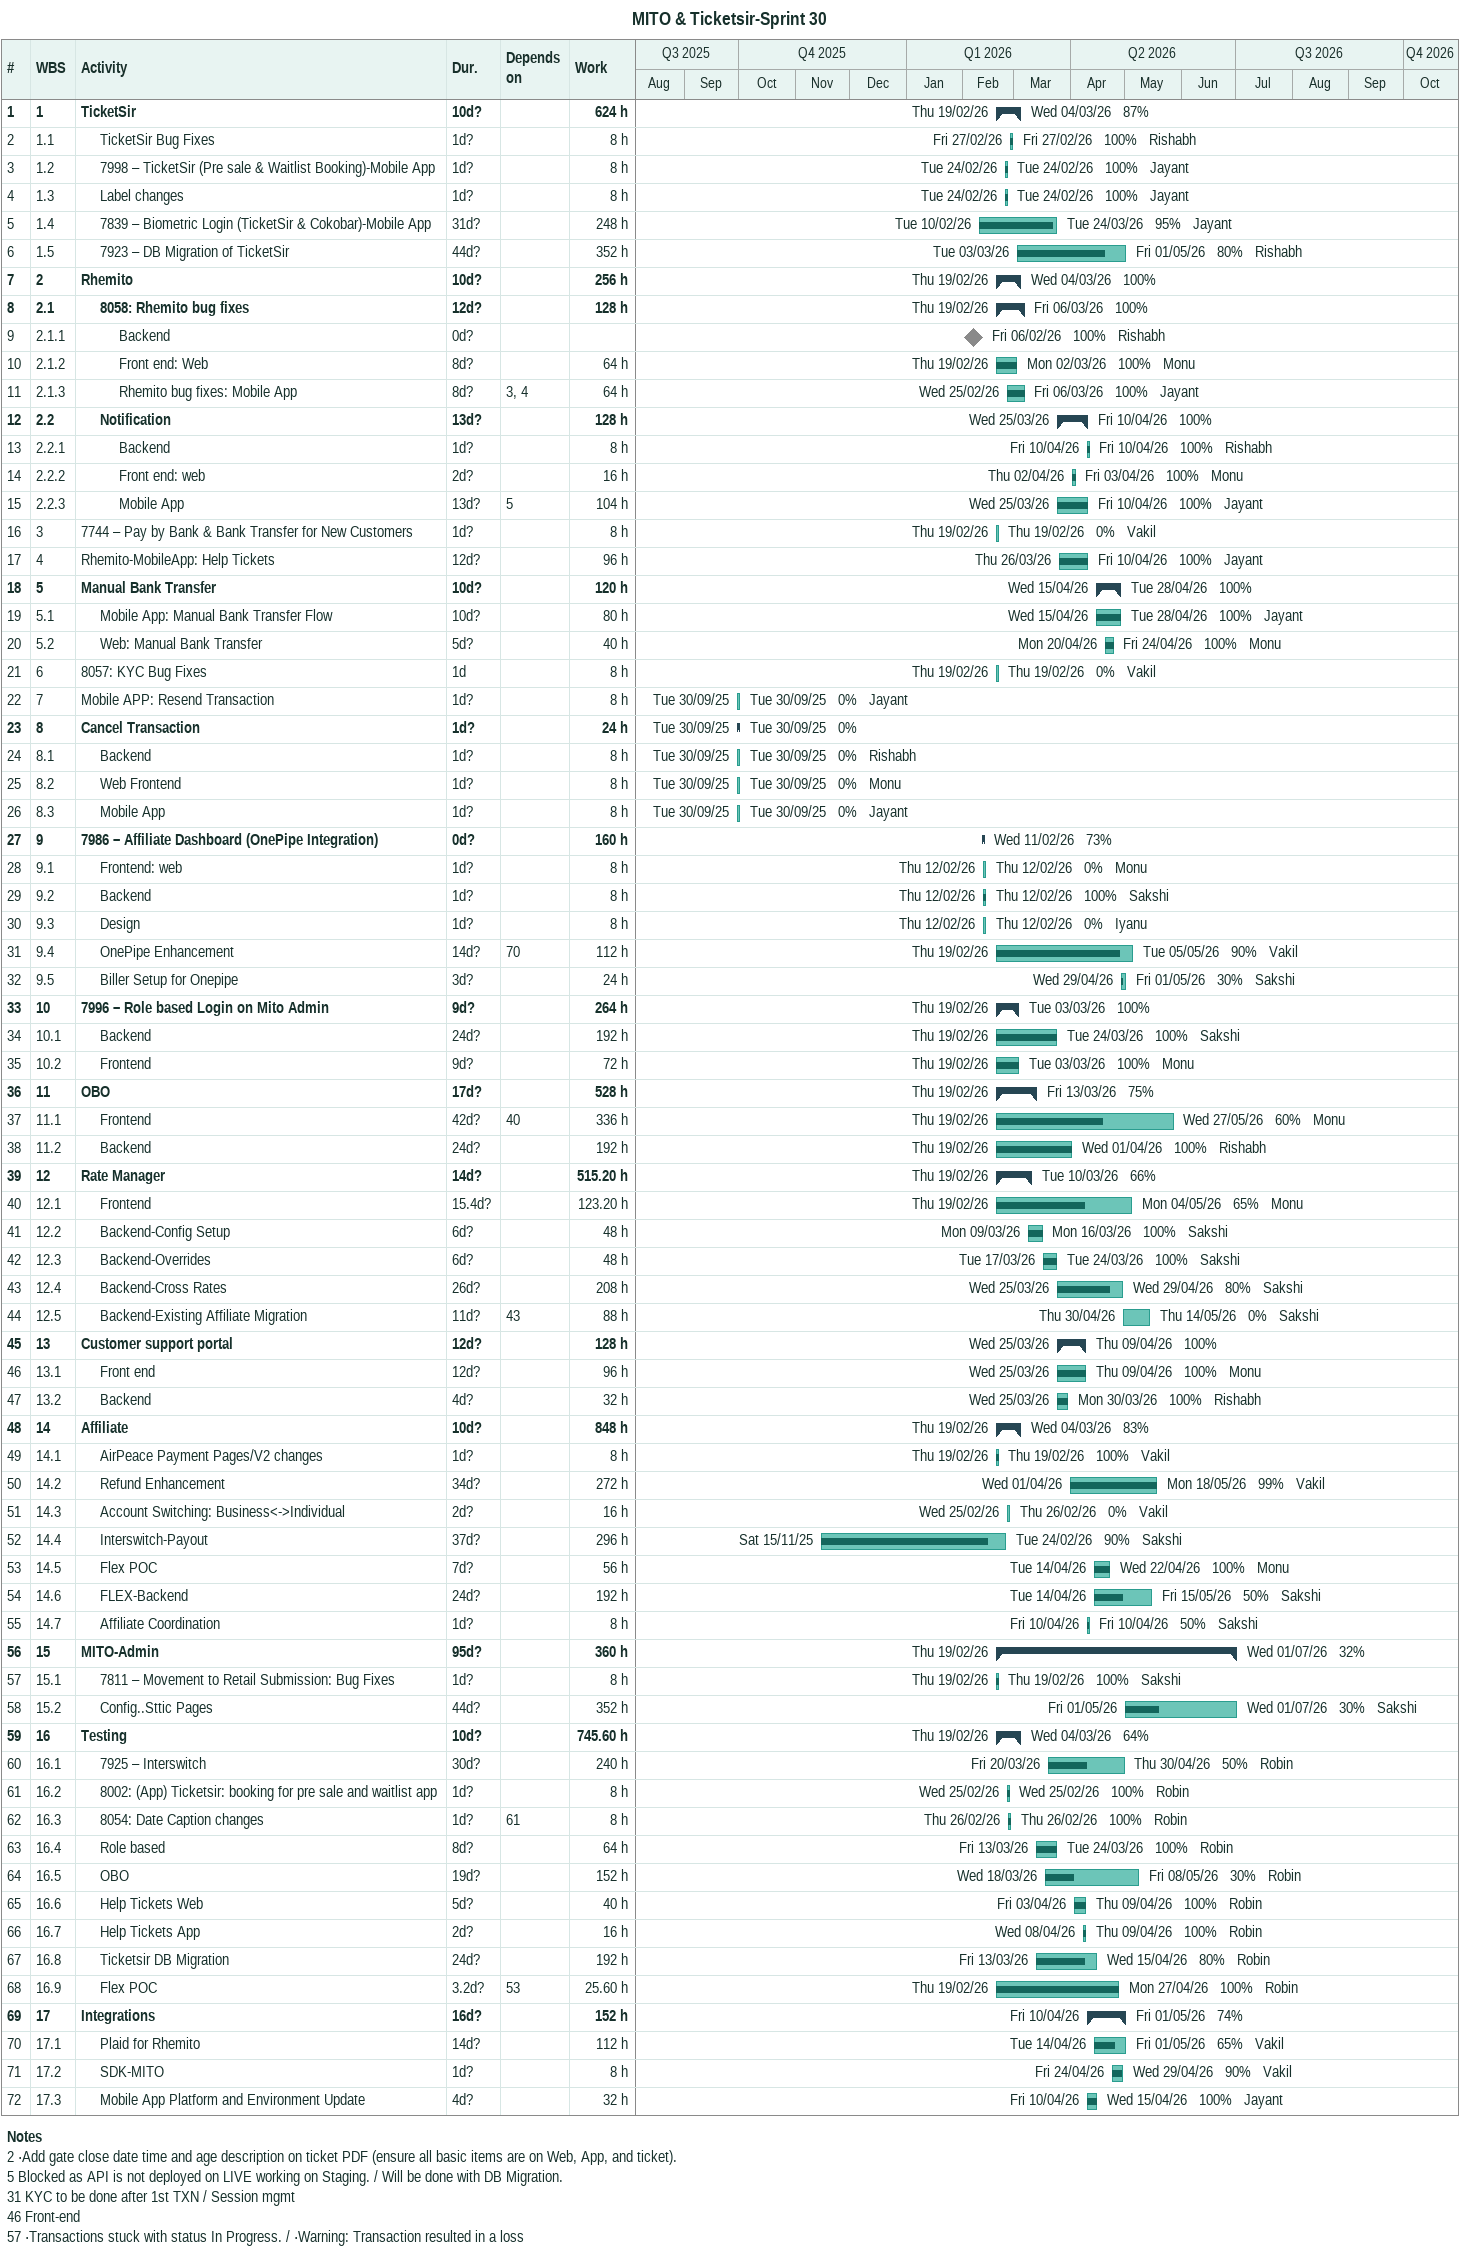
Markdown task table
MITO & Ticketsir-Sprint 30

| ID | WBS | Task | Duration | Start | Finish | Predecessors | Resources | % complete | Work (h) |
|---|---|---|---|---|---|---|---|---|---|
| 1 | 1 | **TicketSir** | 10d? | 2026-02-19 | 2026-03-04 |  |  | 87 | 624 |
| 2 | 1.1 | TicketSir Bug Fixes | 1d? | 2026-02-27 | 2026-02-27 |  | Rishabh | 100 | 8 |
| 3 | 1.2 | 7998 – TicketSir (Pre sale & Waitlist Booking)-Mobile App | 1d? | 2026-02-24 | 2026-02-24 |  | Jayant | 100 | 8 |
| 4 | 1.3 | Label changes | 1d? | 2026-02-24 | 2026-02-24 |  | Jayant | 100 | 8 |
| 5 | 1.4 | 7839 – Biometric Login (TicketSir & Cokobar)-Mobile App | 31d? | 2026-02-10 | 2026-03-24 |  | Jayant | 95 | 248 |
| 6 | 1.5 | 7923 – DB Migration of TicketSir | 44d? | 2026-03-03 | 2026-05-01 |  | Rishabh | 80 | 352 |
| 7 | 2 | **Rhemito** | 10d? | 2026-02-19 | 2026-03-04 |  |  | 100 | 256 |
| 8 | 2.1 | **8058: Rhemito bug fixes** | 12d? | 2026-02-19 | 2026-03-06 |  |  | 100 | 128 |
| 9 | 2.1.1 | Backend | 0d? | 2026-02-06 | 2026-02-06 |  | Rishabh | 100 |  |
| 10 | 2.1.2 | Front end: Web | 8d? | 2026-02-19 | 2026-03-02 |  | Monu | 100 | 64 |
| 11 | 2.1.3 | Rhemito bug fixes: Mobile App | 8d? | 2026-02-25 | 2026-03-06 | 3, 4 | Jayant | 100 | 64 |
| 12 | 2.2 | **Notification** | 13d? | 2026-03-25 | 2026-04-10 |  |  | 100 | 128 |
| 13 | 2.2.1 | Backend | 1d? | 2026-04-10 | 2026-04-10 |  | Rishabh | 100 | 8 |
| 14 | 2.2.2 | Front end: web | 2d? | 2026-04-02 | 2026-04-03 |  | Monu | 100 | 16 |
| 15 | 2.2.3 | Mobile App | 13d? | 2026-03-25 | 2026-04-10 | 5 | Jayant | 100 | 104 |
| 16 | 3 | 7744 – Pay by Bank & Bank Transfer for New Customers | 1d? | 2026-02-19 | 2026-02-19 |  | Vakil | 0 | 8 |
| 17 | 4 | Rhemito-MobileApp: Help Tickets | 12d? | 2026-03-26 | 2026-04-10 |  | Jayant | 100 | 96 |
| 18 | 5 | **Manual Bank Transfer** | 10d? | 2026-04-15 | 2026-04-28 |  |  | 100 | 120 |
| 19 | 5.1 | Mobile App: Manual Bank Transfer Flow | 10d? | 2026-04-15 | 2026-04-28 |  | Jayant | 100 | 80 |
| 20 | 5.2 | Web: Manual Bank Transfer | 5d? | 2026-04-20 | 2026-04-24 |  | Monu | 100 | 40 |
| 21 | 6 | 8057: KYC Bug Fixes | 1d | 2026-02-19 | 2026-02-19 |  | Vakil | 0 | 8 |
| 22 | 7 | Mobile APP: Resend Transaction | 1d? | 2025-09-30 | 2025-09-30 |  | Jayant | 0 | 8 |
| 23 | 8 | **Cancel Transaction** | 1d? | 2025-09-30 | 2025-09-30 |  |  | 0 | 24 |
| 24 | 8.1 | Backend | 1d? | 2025-09-30 | 2025-09-30 |  | Rishabh | 0 | 8 |
| 25 | 8.2 | Web Frontend | 1d? | 2025-09-30 | 2025-09-30 |  | Monu | 0 | 8 |
| 26 | 8.3 | Mobile App | 1d? | 2025-09-30 | 2025-09-30 |  | Jayant | 0 | 8 |
| 27 | 9 | **7986 – Affiliate Dashboard (OnePipe Integration)** | 0d? | 2026-02-11 | 2026-02-11 |  |  | 73 | 160 |
| 28 | 9.1 | Frontend: web | 1d? | 2026-02-12 | 2026-02-12 |  | Monu | 0 | 8 |
| 29 | 9.2 | Backend | 1d? | 2026-02-12 | 2026-02-12 |  | Sakshi | 100 | 8 |
| 30 | 9.3 | Design | 1d? | 2026-02-12 | 2026-02-12 |  | Iyanu | 0 | 8 |
| 31 | 9.4 | OnePipe Enhancement | 14d? | 2026-02-19 | 2026-05-05 | 70 | Vakil | 90 | 112 |
| 32 | 9.5 | Biller Setup for Onepipe | 3d? | 2026-04-29 | 2026-05-01 |  | Sakshi | 30 | 24 |
| 33 | 10 | **7996 – Role based Login on Mito Admin** | 9d? | 2026-02-19 | 2026-03-03 |  |  | 100 | 264 |
| 34 | 10.1 | Backend | 24d? | 2026-02-19 | 2026-03-24 |  | Sakshi | 100 | 192 |
| 35 | 10.2 | Frontend | 9d? | 2026-02-19 | 2026-03-03 |  | Monu | 100 | 72 |
| 36 | 11 | **OBO** | 17d? | 2026-02-19 | 2026-03-13 |  |  | 75 | 528 |
| 37 | 11.1 | Frontend | 42d? | 2026-02-19 | 2026-05-27 | 40 | Monu | 60 | 336 |
| 38 | 11.2 | Backend | 24d? | 2026-02-19 | 2026-04-01 |  | Rishabh | 100 | 192 |
| 39 | 12 | **Rate Manager** | 14d? | 2026-02-19 | 2026-03-10 |  |  | 66 | 515.20 |
| 40 | 12.1 | Frontend | 15.4d? | 2026-02-19 | 2026-05-04 |  | Monu | 65 | 123.20 |
| 41 | 12.2 | Backend-Config Setup | 6d? | 2026-03-09 | 2026-03-16 |  | Sakshi | 100 | 48 |
| 42 | 12.3 | Backend-Overrides | 6d? | 2026-03-17 | 2026-03-24 |  | Sakshi | 100 | 48 |
| 43 | 12.4 | Backend-Cross Rates | 26d? | 2026-03-25 | 2026-04-29 |  | Sakshi | 80 | 208 |
| 44 | 12.5 | Backend-Existing Affiliate Migration | 11d? | 2026-04-30 | 2026-05-14 | 43 | Sakshi | 0 | 88 |
| 45 | 13 | **Customer support portal** | 12d? | 2026-03-25 | 2026-04-09 |  |  | 100 | 128 |
| 46 | 13.1 | Front end | 12d? | 2026-03-25 | 2026-04-09 |  | Monu | 100 | 96 |
| 47 | 13.2 | Backend | 4d? | 2026-03-25 | 2026-03-30 |  | Rishabh | 100 | 32 |
| 48 | 14 | **Affiliate** | 10d? | 2026-02-19 | 2026-03-04 |  |  | 83 | 848 |
| 49 | 14.1 | AirPeace Payment Pages/V2 changes | 1d? | 2026-02-19 | 2026-02-19 |  | Vakil | 100 | 8 |
| 50 | 14.2 | Refund Enhancement | 34d? | 2026-04-01 | 2026-05-18 |  | Vakil | 99 | 272 |
| 51 | 14.3 | Account Switching: Business<->Individual | 2d? | 2026-02-25 | 2026-02-26 |  | Vakil | 0 | 16 |
| 52 | 14.4 | Interswitch-Payout | 37d? | 2025-11-15 | 2026-02-24 |  | Sakshi | 90 | 296 |
| 53 | 14.5 | Flex POC | 7d? | 2026-04-14 | 2026-04-22 |  | Monu | 100 | 56 |
| 54 | 14.6 | FLEX-Backend | 24d? | 2026-04-14 | 2026-05-15 |  | Sakshi | 50 | 192 |
| 55 | 14.7 | Affiliate Coordination | 1d? | 2026-04-10 | 2026-04-10 |  | Sakshi | 50 | 8 |
| 56 | 15 | **MITO-Admin** | 95d? | 2026-02-19 | 2026-07-01 |  |  | 32 | 360 |
| 57 | 15.1 | 7811 – Movement to Retail Submission: Bug Fixes | 1d? | 2026-02-19 | 2026-02-19 |  | Sakshi | 100 | 8 |
| 58 | 15.2 | Config..Sttic Pages | 44d? | 2026-05-01 | 2026-07-01 |  | Sakshi | 30 | 352 |
| 59 | 16 | **Testing** | 10d? | 2026-02-19 | 2026-03-04 |  |  | 64 | 745.60 |
| 60 | 16.1 | 7925 – Interswitch | 30d? | 2026-03-20 | 2026-04-30 |  | Robin | 50 | 240 |
| 61 | 16.2 | 8002: (App) Ticketsir: booking for pre sale and waitlist app | 1d? | 2026-02-25 | 2026-02-25 |  | Robin | 100 | 8 |
| 62 | 16.3 | 8054: Date Caption changes | 1d? | 2026-02-26 | 2026-02-26 | 61 | Robin | 100 | 8 |
| 63 | 16.4 | Role based | 8d? | 2026-03-13 | 2026-03-24 |  | Robin | 100 | 64 |
| 64 | 16.5 | OBO | 19d? | 2026-03-18 | 2026-05-08 |  | Robin | 30 | 152 |
| 65 | 16.6 | Help Tickets Web | 5d? | 2026-04-03 | 2026-04-09 |  | Robin | 100 | 40 |
| 66 | 16.7 | Help Tickets App | 2d? | 2026-04-08 | 2026-04-09 |  | Robin | 100 | 16 |
| 67 | 16.8 | Ticketsir DB Migration | 24d? | 2026-03-13 | 2026-04-15 |  | Robin | 80 | 192 |
| 68 | 16.9 | Flex POC | 3.2d? | 2026-02-19 | 2026-04-27 | 53 | Robin | 100 | 25.60 |
| 69 | 17 | **Integrations** | 16d? | 2026-04-10 | 2026-05-01 |  |  | 74 | 152 |
| 70 | 17.1 | Plaid for Rhemito | 14d? | 2026-04-14 | 2026-05-01 |  | Vakil | 65 | 112 |
| 71 | 17.2 | SDK-MITO | 1d? | 2026-04-24 | 2026-04-29 |  | Vakil | 90 | 8 |
| 72 | 17.3 | Mobile App Platform and Environment Update | 4d? | 2026-04-10 | 2026-04-15 |  | Jayant | 100 | 32 |

Notes
- 2: ·Add gate close date time and age description on ticket PDF (ensure all basic items are on Web, App, and ticket).
- 5: Blocked as API is not deployed on LIVE working on Staging. / Will be done with DB Migration.
- 31: KYC to be done after 1st TXN / Session mgmt
- 46: Front-end
- 57: ·Transactions stuck with status In Progress. / ·Warning: Transaction resulted in a loss
